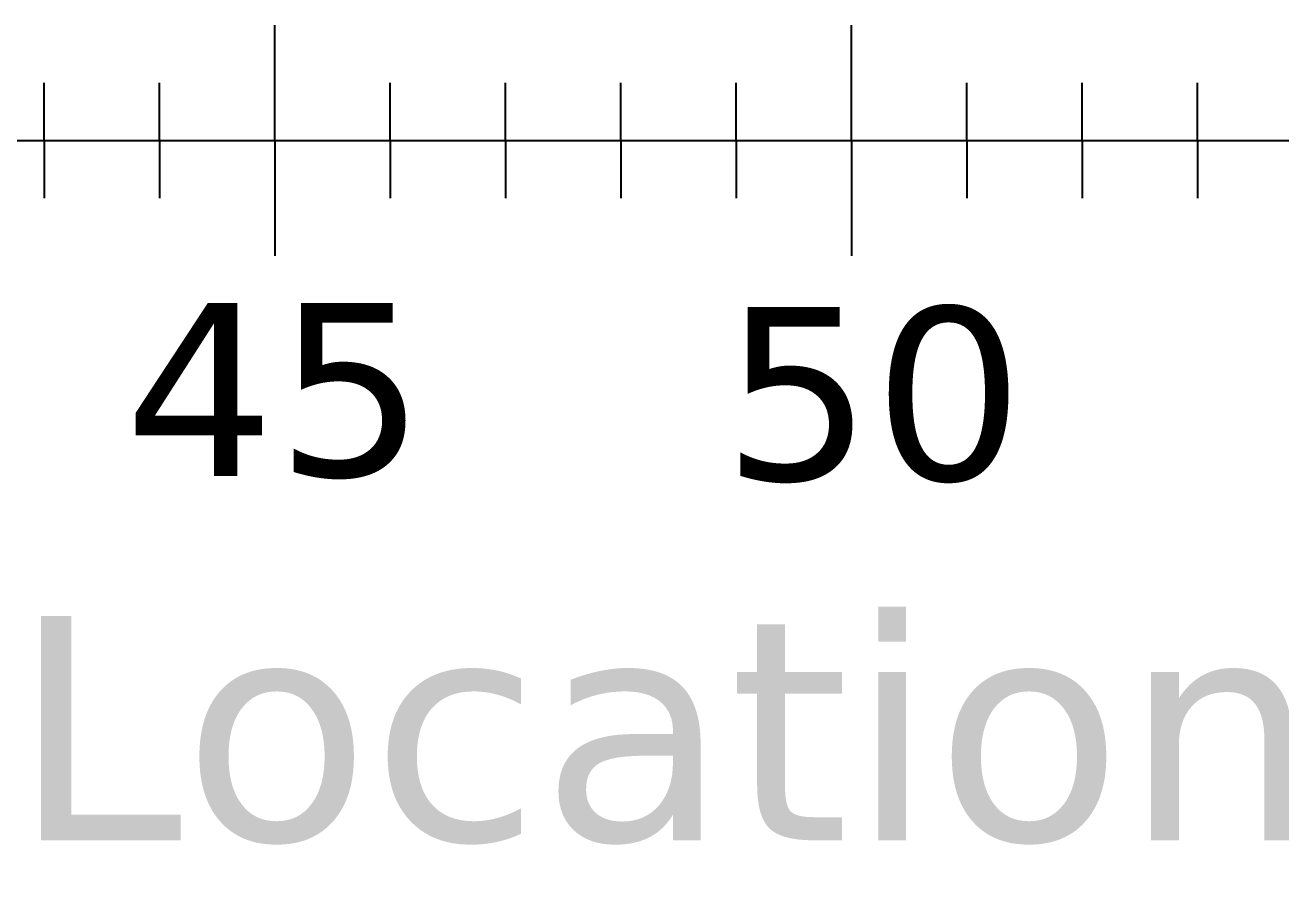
# Model space of a CAD drawing. Header units: feet. Extents: x 0 to 695, y -979 to -294.
# Drawn here: x 53.71 to 64.6, y -315.46 to -308.03 of the extents above; entities that cross this region are included whole.
import ezdxf

# ---------------------------------------------------------------- set-up
doc = ezdxf.new("R2010")
doc.units = ezdxf.units.FT
doc.header["$MEASUREMENT"] = 0
doc.layers.add('0.5 m slice', color=1, linetype='Continuous')
doc.styles.get("Standard").update_dxf_attribs({"font": 'verdana.ttf'})

msp = doc.modelspace()

# ---------------------------------------------------------------- linework, layer by layer
at = {"color": 0, "transparency": 33554687}
for p, q in [((55.875, -309.034), (55.875, -308.034)), ((60.875, -309.034), (60.875, -308.034)), ((53.875, -309.034), (53.875, -308.534)), ((54.875, -309.034), (54.875, -308.534)), ((56.875, -309.034), (56.875, -308.534)), ((57.875, -309.034), (57.875, -308.534)), ((58.875, -309.034), (58.875, -308.534)), ((59.875, -309.034), (59.875, -308.534)), ((61.875, -309.034), (61.875, -308.534)), ((62.875, -309.034), (62.875, -308.534)), ((63.875, -309.034), (63.875, -308.534)), ((52.875, -309.034), (53.875, -309.034)), ((53.875, -309.034), (53.875, -309.534)), ((53.875, -309.034), (54.875, -309.034)), ((54.875, -309.034), (54.875, -309.534)), ((54.875, -309.034), (55.875, -309.034)), ((55.875, -309.034), (55.875, -310.034)), ((55.875, -309.034), (56.875, -309.034)), ((56.875, -309.034), (56.875, -309.534)), ((56.875, -309.034), (57.875, -309.034)), ((57.875, -309.034), (57.875, -309.534)), ((57.875, -309.034), (58.875, -309.034)), ((58.875, -309.034), (58.875, -309.534)), ((58.875, -309.034), (59.875, -309.034)), ((59.875, -309.034), (59.875, -309.534)), ((59.875, -309.034), (60.875, -309.034)), ((60.875, -309.034), (61.875, -309.034)), ((60.875, -309.034), (60.875, -310.034)), ((61.875, -309.034), (61.875, -309.534)), ((61.875, -309.034), (62.875, -309.034)), ((62.875, -309.034), (62.875, -309.534)), ((62.875, -309.034), (63.875, -309.034)), ((63.875, -309.034), (63.875, -309.534)), ((63.875, -309.034), (64.875, -309.034))]:
    msp.add_line(p, q, dxfattribs=at)

# ---------------------------------------------------------------- texts
at = {"layer": '0.5 m slice', "color": 1, "transparency": 33554687, "attachment_point": 1}
for s, width, insert, char_height in [('{\\C0;45}', 2.95774, (54.57, -310.444), 1.5), ('{\\C0;50}', 2.95774, (59.753, -310.478), 1.5), ('{\\C0;Cross Shore Location, x(m)}', 46.22334, (36.763, -313.158), 1.94514)]:
    msp.add_mtext_dynamic_manual_height_columns(s, width=width, gutter_width=9.726, heights=[0], dxfattribs=dict(at, insert=insert, char_height=char_height))

doc.saveas('drawing.dxf')
